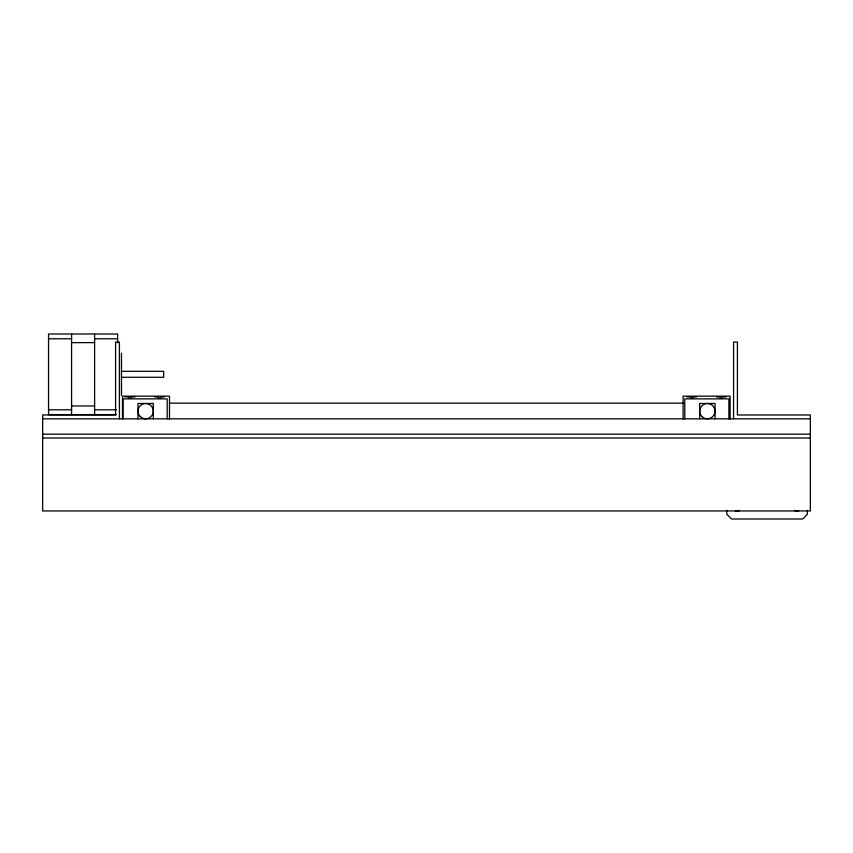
<?xml version="1.0" encoding="UTF-8"?>
<svg xmlns="http://www.w3.org/2000/svg" width="853" height="853" viewBox="0 0 853 853"><rect width="100%" height="100%" fill="white"/><g stroke="black" fill="none" stroke-linecap="round" stroke-linejoin="round"><path stroke-width="1.28" d="M48.546 338.79L71.577 338.79M94.608 338.79L117.639 338.79M71.577 342.629L94.608 342.629M121.478 371.322L163.701 371.322L163.701 377.271L121.478 377.271M125.22 396.944L128.782 396.944L128.782 397.903L131.266 397.903L131.266 396.944L134.817 396.944M154.777 396.944L158.338 396.944L158.338 397.903L160.822 397.903L160.822 396.944L164.373 396.944M686.942 396.944L690.493 396.944L690.493 397.903L692.977 397.903L692.977 396.944L696.538 396.944M716.499 396.944L720.049 396.944L720.049 397.903L722.534 397.903L722.534 396.944L726.095 396.944M169.491 403.149L683.104 403.149M71.577 405.964L94.608 405.964M48.546 409.803L71.577 409.803M94.608 409.803L116.36 409.803M116.36 414.601L48.546 414.601L48.546 333.992L117.639 333.992L117.639 342.735M42.65 418.823L810.35 418.823M42.65 434.177L810.35 434.177M42.65 438.015L810.35 438.015M807.396 510.265L807.396 514.21L802.598 519.008L731.586 519.008L726.788 514.21L726.788 510.265M733.58 418.823L733.58 342.053L737.418 342.053L737.418 414.984L810.35 414.984L810.35 510.947L42.65 510.947L42.65 414.984L115.581 414.984L115.581 342.053L119.42 342.053L119.42 418.823M730.104 419.122L730.104 396.155L683.104 396.155L683.104 419.122M728.91 418.823L728.91 398.863L684.767 398.863L684.767 418.823M715.038 418.823L715.038 403.469L699.684 403.469L699.684 418.823M169.491 419.122L169.491 396.155L122.491 396.155L122.491 419.122M167.199 418.823L167.199 398.863L123.056 398.863L123.056 418.823M153.316 418.823L153.316 403.469L137.962 403.469L137.962 418.823M121.478 353.185L121.478 395.408M94.608 333.992L94.608 414.601M71.577 333.992L71.577 414.601M739.466 510.403A2.879 2.879 0 0 1 735.393 510.563M798.728 510.627A2.879 2.879 0 0 1 794.665 510.339M701.934 416.573A7.677 7.677 0 0 0 714.771 413.129A7.677 7.677 0 0 0 705.367 403.736A7.677 7.677 0 0 0 701.934 416.573M140.212 416.573A7.677 7.677 0 0 0 153.06 413.129A7.677 7.677 0 0 0 143.656 403.736A7.677 7.677 0 0 0 140.212 416.573"/></g></svg>
